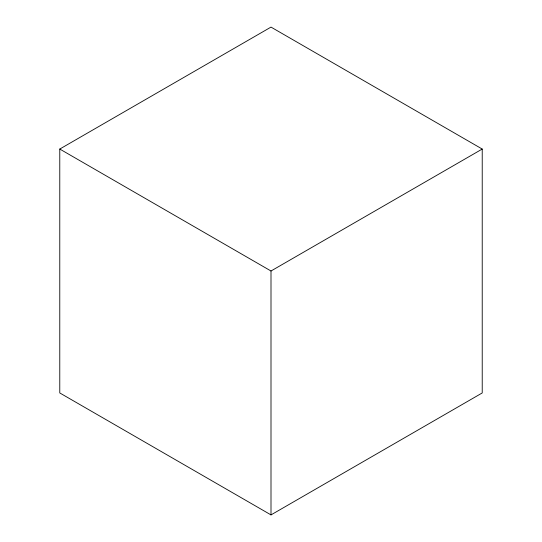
<?xml version="1.0" encoding="UTF-8"?>
<svg xmlns="http://www.w3.org/2000/svg" width="542" height="542" viewBox="0 0 542 542"><rect width="100%" height="100%" fill="white"/><g stroke="black" fill="none" stroke-linecap="round" stroke-linejoin="round"><path stroke-width="0.81" d="M59.776 149.05L271 27.1L482.224 149.05L482.224 392.95L271 514.9L59.776 392.95L59.776 149.05L271 271L482.224 149.05M271 271L271 514.9"/></g></svg>
